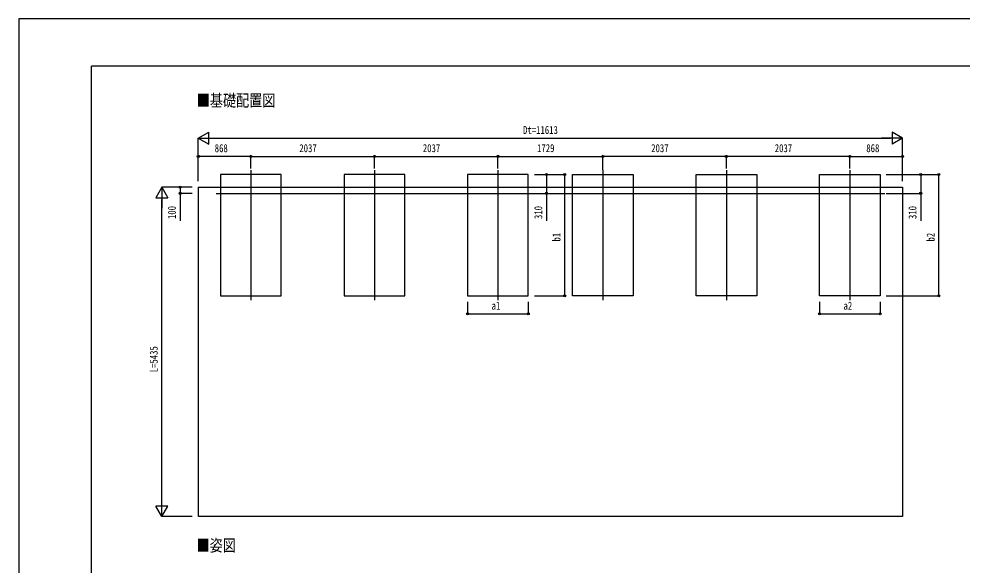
# Model space of a CAD drawing. Units: millimetres, scale not verified. Extents: x -16820 to 16820, y -11880 to 11880.
# Drawn here: x -16820 to -1265, y 2863 to 11880 of the extents above; entities that cross this region are included whole.
import ezdxf
from ezdxf.enums import TextEntityAlignment as Align

# ---------------------------------------------------------------- set-up
doc = ezdxf.new("R2010")
doc.units = ezdxf.units.MM
doc.header["$LTSCALE"] = 50
for name, color, linetype in [('0-2_USER1', 3, 'Continuous'), ('0-3_YKK_12', 2, 'Continuous'), ('0-5_YKK_A1', 4, 'Continuous'), ('0-6_YKK_D', 6, 'Continuous'), ('0-7_YKK_ZWAK', 7, 'Continuous')]:
    doc.layers.add(name, color=color, linetype=linetype)
doc.styles.add('ＭＳ ゴシック', font='')
doc.styles.get('ＭＳ ゴシック').set_extended_font_data('MS Gothic')

msp = doc.modelspace()

# ---------------------------------------------------------------- linework, layer by layer
at = {"layer": '0-3_YKK_12'}
for p, q in [((-12992.92, 9385), (-12992.92, 7235)), ((-10955.92, 9385), (-10955.92, 7235)), ((-8918.92, 9385), (-8918.92, 7235)), ((-7189.92, 9385), (-7189.92, 7235)), ((-5152.92, 9385), (-5152.92, 7235)), ((-3115.92, 9385), (-3115.92, 7235)), ((-13567.92, 9000), (-2540.92, 9000))]:
    msp.add_line(p, q, dxfattribs=at)
at = {"layer": '0-5_YKK_A1'}
for p, q in [((-13860.92, 9100), (-2247.92, 9100)), ((-13860.92, 9100), (-13860.92, 3665)), ((-2247.92, 9100), (-2247.92, 3665)), ((-2246.92, 3665), (-13859.92, 3665))]:
    msp.add_line(p, q, dxfattribs=at)
for points in [[(-13492.92, 7310), (-12492.92, 7310), (-12492.92, 9310), (-13492.92, 9310)], [(-11455.92, 7310), (-10455.92, 7310), (-10455.92, 9310), (-11455.92, 9310)], [(-9418.92, 7310), (-8418.92, 7310), (-8418.92, 9310), (-9418.92, 9310)], [(-6689.92, 7310), (-7689.92, 7310), (-7689.92, 9310), (-6689.92, 9310)], [(-4652.92, 7310), (-5652.92, 7310), (-5652.92, 9310), (-4652.92, 9310)], [(-2615.92, 7310), (-3615.92, 7310), (-3615.92, 9310), (-2615.92, 9310)]]:
    msp.add_lwpolyline(points, close=True, dxfattribs=at)
at = {"layer": '0-6_YKK_D'}
for p, q in [((-13860.92, 9910), (-13687.72, 10010)), ((-13687.72, 9810), (-13687.72, 10010)), ((-2247.92, 9910), (-2421.13, 10010)), ((-2421.13, 10010), (-2421.13, 9810)), ((-13860.92, 9200), (-13860.92, 9911)), ((-13860.92, 9910), (-13687.72, 9810)), ((-13860.92, 9910), (-13514.51, 9910)), ((-13660.92, 9910), (-2447.92, 9910)), ((-2247.92, 9910), (-2594.33, 9910)), ((-2247.92, 9910), (-2421.13, 9810)), ((-2247.92, 9200), (-2247.92, 9911)), ((-13860.92, 9410), (-13860.92, 9611)), ((-12992.92, 9610), (-13860.92, 9610)), ((-12992.92, 9410), (-12992.92, 9611)), ((-12992.92, 9410), (-12992.92, 9611)), ((-12992.92, 9610), (-10955.92, 9610)), ((-10955.92, 9410), (-10955.92, 9611)), ((-10955.92, 9410), (-10955.92, 9611)), ((-10955.92, 9610), (-8918.92, 9610)), ((-8918.92, 9410), (-8918.92, 9611)), ((-8918.92, 9410), (-8918.92, 9611)), ((-8918.92, 9610), (-7189.92, 9610)), ((-7189.92, 9386), (-7189.92, 9611)), ((-7189.92, 9410), (-7189.92, 9611)), ((-5152.92, 9610), (-7189.92, 9610)), ((-5152.92, 9410), (-5152.92, 9611)), ((-5152.92, 9410), (-5152.92, 9611)), ((-3115.92, 9610), (-5152.92, 9610)), ((-3115.92, 9410), (-3115.92, 9611)), ((-3115.92, 9410), (-3115.92, 9611)), ((-3115.92, 9610), (-2247.92, 9610)), ((-2247.92, 9410), (-2247.92, 9611)), ((-8318.92, 9310), (-7817.92, 9310)), ((-8318.92, 9310), (-8117.92, 9310)), ((-7818.92, 7310), (-7818.92, 9310)), ((-2515.92, 9310), (-1646.92, 9310)), ((-2515.92, 9310), (-1946.92, 9310)), ((-1647.92, 7310), (-1647.92, 9310)), ((-14460.92, 9100), (-14560.92, 8926.79)), ((-13960.92, 9100), (-14461.92, 9100)), ((-14460.92, 9100), (-14360.92, 8926.79)), ((-14460.92, 9100), (-14460.92, 8753.59)), ((-13960.92, 9100), (-14161.92, 9100)), ((-14560.92, 8926.79), (-14360.92, 8926.79)), ((-14460.92, 3865), (-14460.92, 8900)), ((-13960.92, 9000), (-14161.92, 9000)), ((-8318.92, 9000), (-8117.92, 9000)), ((-2515.92, 9000), (-1946.92, 9000)), ((-9418.92, 7210), (-9418.92, 7009)), ((-8418.92, 7210), (-8418.92, 7009)), ((-8318.92, 7310), (-7817.92, 7310)), ((-3615.92, 7210), (-3615.92, 7009)), ((-2615.92, 7210), (-2615.92, 7009)), ((-2515.92, 7310), (-1646.92, 7310)), ((-9418.92, 7010), (-8418.92, 7010)), ((-3615.92, 7010), (-2615.92, 7010)), ((-14460.92, 3665), (-14460.92, 4011.41)), ((-14460.92, 3665), (-14560.92, 3838.21)), ((-14360.92, 3838.21), (-14560.92, 3838.21)), ((-14460.92, 3665), (-14360.92, 3838.21)), ((-13960.92, 3665), (-14461.92, 3665))]:
    msp.add_line(p, q, dxfattribs=at)
for points in [[(-8118.92, 9310), (-8118.92, 9000), (-8118.92, 8545.6)], [(-1947.92, 9310), (-1947.92, 9000), (-1947.92, 8545.6)], [(-14160.92, 9100), (-14160.92, 9000), (-14160.92, 8545.6)]]:
    msp.add_lwpolyline(points, dxfattribs=at)
for centre in [(-13860.92, 9610), (-12992.92, 9610), (-12992.92, 9610), (-10955.92, 9610), (-10955.92, 9610), (-8918.92, 9610), (-8918.92, 9610), (-7189.92, 9610), (-7189.92, 9610), (-5152.92, 9610), (-5152.92, 9610), (-3115.92, 9610), (-3115.92, 9610), (-2247.92, 9610), (-8118.92, 9310), (-7818.92, 9310), (-1947.92, 9310), (-1647.92, 9310), (-14160.92, 9100), (-14160.92, 9000), (-8118.92, 9000), (-1947.92, 9000), (-7818.92, 7310), (-1647.92, 7310), (-9418.92, 7010), (-8418.92, 7010), (-3615.92, 7010), (-2615.92, 7010)]:
    msp.add_circle(centre, 17, dxfattribs=at)
at = {"layer": '0-7_YKK_ZWAK'}
for p in [(15580.08, 11100), (-15619.92, -10100)]:
    msp.add_line(p, (-15619.92, 11100), dxfattribs=at)
msp.add_lwpolyline([(-16820, -11880), (16820, -11880), (16820, 11880), (-16820, 11880)], close=True, dxfattribs=at)

# ---------------------------------------------------------------- texts
at = {"layer": '0-2_USER1', "style": 'ＭＳ ゴシック', "width": 0.8}
for s, p in [('■基礎配置図', (-13885.81, 10374.41)), ('■姿図', (-13889.8, 3030))]:
    msp.add_text(s, height=197.9, dxfattribs=at).set_placement(p, align=Align.BOTTOM_LEFT)
at = {"layer": '0-6_YKK_D', "style": 'ＭＳ ゴシック', "width": 0.8}
for s, p in [('Dt=11613', (-8505.62, 9940)), ('868', (-13590.12, 9640)), ('2037', (-12195.22, 9640)), ('2037', (-10158.22, 9640)), ('1729', (-8275.22, 9640)), ('2037', (-6392.22, 9640)), ('2037', (-4355.22, 9640)), ('868', (-2845.12, 9640)), ('a1', (-9024.52, 7040)), ('a2', (-3221.52, 7040))]:
    msp.add_text(s, height=132, dxfattribs=at).set_placement(p, align=Align.BOTTOM_LEFT)
for s, p in [('100', (-14190.92, 8575.6)), ('310', (-8148.92, 8575.6)), ('310', (-1977.92, 8575.6)), ('b1', (-7848.92, 8204.4)), ('b2', (-1677.92, 8204.4)), ('L=5435', (-14490.92, 6046.5))]:
    msp.add_text(s, height=132, rotation=90, dxfattribs=at).set_placement(p, align=Align.BOTTOM_LEFT)

doc.saveas('drawing.dxf')
